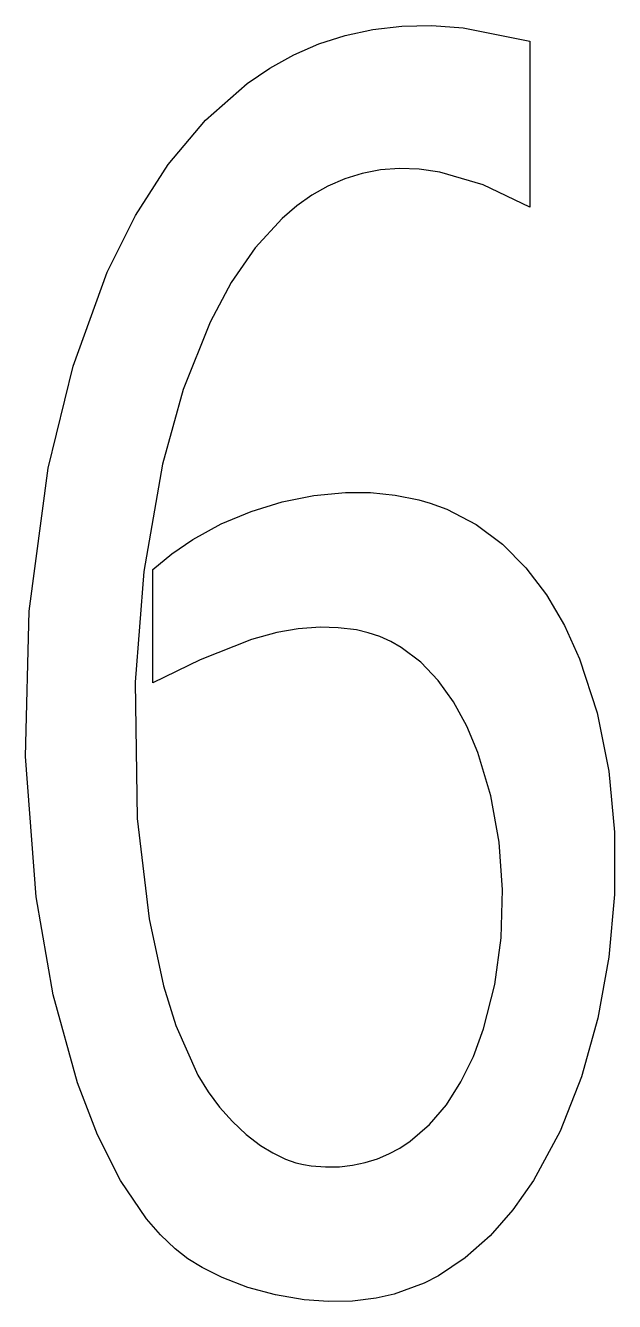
# Model space of a CAD drawing. Extents: x 0.11 to 1.06, y 0.12 to 2.18.
import ezdxf

# ---------------------------------------------------------------- set-up
doc = ezdxf.new("R2010")
doc.units = 0
doc.layers.add('6HW', color=7, linetype='CONTINUOUS')

msp = doc.modelspace()

# ---------------------------------------------------------------- linework, layer by layer
at = {"layer": '6HW'}
msp.add_polyline3d([(0.3519, 0.2054, 5.7484), (0.3282, 0.228, 5.7484), (0.3055, 0.254, 5.7484), (0.2636, 0.3158, 5.7484), (0.2263, 0.3894, 5.7484), (0.1939, 0.4734, 5.7484), (0.1546, 0.6158, 5.7484), (0.1272, 0.7738, 5.7484), (0.11, 1.0003, 5.7484), (0.116, 1.2348, 5.7484), (0.1468, 1.466, 5.7484), (0.1869, 1.6304, 5.7484), (0.2421, 1.782, 5.7484), (0.2877, 1.8735, 5.7484), (0.3404, 1.9558, 5.7484), (0.4005, 2.0274, 5.7484), (0.4681, 2.087, 5.7484), (0.5048, 2.1118, 5.7484), (0.5434, 2.1331, 5.7484), (0.584, 2.1507, 5.7484), (0.6265, 2.1644, 5.7484), (0.6711, 2.174, 5.7484), (0.7176, 2.1794, 5.7484), (0.7663, 2.1804, 5.7484), (0.8169, 2.1767, 5.7484), (0.9246, 2.155, 5.7484), (0.9246, 1.8869, 5.7484), (0.8493, 1.9232, 5.7484), (0.7791, 1.9437, 5.7484), (0.7459, 1.9484, 5.7484), (0.7139, 1.9495, 5.7484), (0.6832, 1.9472, 5.7484), (0.6538, 1.9416, 5.7484), (0.6256, 1.9329, 5.7484), (0.5985, 1.9211, 5.7484), (0.5727, 1.9065, 5.7484), (0.5481, 1.8891, 5.7484), (0.5246, 1.8691, 5.7484), (0.4812, 1.8217, 5.7484), (0.4424, 1.7654, 5.7484), (0.4081, 1.7013, 5.7484), (0.3649, 1.5926, 5.7484), (0.3314, 1.4721, 5.7484), (0.3012, 1.2992, 5.7484), (0.287, 1.1202, 5.7484), (0.2906, 0.9005, 5.7484), (0.3097, 0.7382, 5.7484), (0.3331, 0.63, 5.7484), (0.3529, 0.5662, 5.7484), (0.3885, 0.4857, 5.7484), (0.4049, 0.4591, 5.7484), (0.4235, 0.4341, 5.7484), (0.4441, 0.4111, 5.7484), (0.4662, 0.3904, 5.7484), (0.4896, 0.3726, 5.7484), (0.5097, 0.3603, 5.7484), (0.5301, 0.3505, 5.7484), (0.5466, 0.3446, 5.7484), (0.559, 0.3415, 5.7484), (0.5713, 0.3395, 5.7484), (0.5945, 0.3377, 5.7484), (0.6169, 0.3381, 5.7484), (0.6383, 0.3405, 5.7484), (0.6588, 0.3448, 5.7484), (0.6784, 0.3509, 5.7484), (0.697, 0.3588, 5.7484), (0.7147, 0.3683, 5.7484), (0.7315, 0.3795, 5.7484), (0.7624, 0.4062, 5.7484), (0.7897, 0.4383, 5.7484), (0.8133, 0.4752, 5.7484), (0.8334, 0.5161, 5.7484), (0.8499, 0.5605, 5.7484), (0.8679, 0.6321, 5.7484), (0.8781, 0.7077, 5.7484), (0.8803, 0.7852, 5.7484), (0.8748, 0.8623, 5.7484), (0.8616, 0.9368, 5.7484), (0.8408, 1.0066, 5.7484), (0.8227, 1.0494, 5.7484), (0.8012, 1.0884, 5.7484), (0.7764, 1.1231, 5.7484), (0.7483, 1.1527, 5.7484), (0.7169, 1.1765, 5.7484), (0.7, 1.1861, 5.7484), (0.6823, 1.1941, 5.7484), (0.6637, 1.2002, 5.7484), (0.6444, 1.2046, 5.7484), (0.6149, 1.2082, 5.7484), (0.5859, 1.2089, 5.7484), (0.5504, 1.2063, 5.7484), (0.5157, 1.2003, 5.7484), (0.4752, 1.1894, 5.7484), (0.3919, 1.1565, 5.7484), (0.3154, 1.1193, 5.7484), (0.3154, 1.302, 5.7484), (0.3466, 1.3278, 5.7484), (0.3805, 1.3509, 5.7484), (0.4261, 1.3757, 5.7484), (0.4743, 1.396, 5.7484), (0.5244, 1.4113, 5.7484), (0.5755, 1.4216, 5.7484), (0.6268, 1.4264, 5.7484), (0.6673, 1.4263, 5.7484), (0.707, 1.4224, 5.7484), (0.7453, 1.4147, 5.7484), (0.7638, 1.4094, 5.7484), (0.7906, 1.3995, 5.7484), (0.8378, 1.3749, 5.7484), (0.8802, 1.3432, 5.7484), (0.9181, 1.305, 5.7484), (0.9515, 1.2611, 5.7484), (0.9803, 1.212, 5.7484), (1.0047, 1.1583, 5.7484), (1.0331, 1.0708, 5.7484), (1.0519, 0.9767, 5.7484), (1.0612, 0.8782, 5.7484), (1.0613, 0.7775, 5.7484), (1.0524, 0.6766, 5.7484), (1.0346, 0.5779, 5.7484), (1.0082, 0.4834, 5.7484), (0.9734, 0.3953, 5.7484), (0.9303, 0.3157, 5.7484), (0.8971, 0.2685, 5.7484), (0.8604, 0.2267, 5.7484), (0.8203, 0.191, 5.7484), (0.7768, 0.162, 5.7484), (0.7538, 0.1501, 5.7484), (0.7053, 0.1323, 5.7484), (0.6761, 0.1258, 5.7484), (0.6383, 0.1213, 5.7484), (0.5994, 0.1206, 5.7484), (0.5603, 0.1234, 5.7484), (0.5139, 0.1311, 5.7484), (0.4692, 0.1432, 5.7484), (0.4274, 0.1592, 5.7484), (0.3955, 0.1753, 5.7484), (0.3724, 0.1897, 5.7484)], close=True, dxfattribs=at)

doc.saveas('drawing.dxf')
